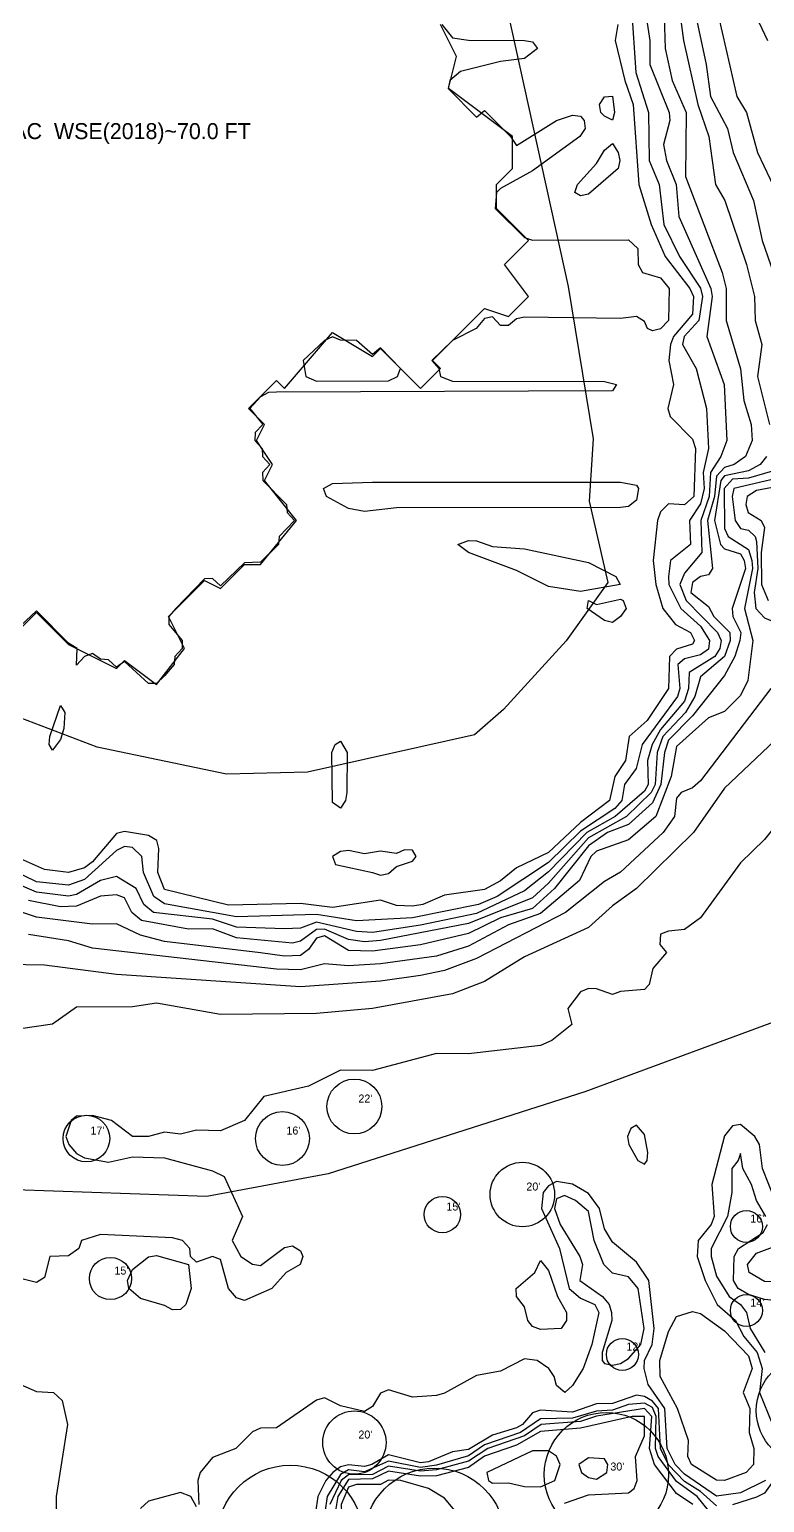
# Model space of a CAD drawing. Extents: x 425736 to 427074, y 1578339 to 1579567.
# Drawn here: x 426609.2 to 426793, y 1578837.5 to 1579205.8 of the extents above; entities that cross this region are included whole.
import ezdxf
from ezdxf.enums import TextEntityAlignment as Align

# ---------------------------------------------------------------- set-up
doc = ezdxf.new("R2010")
doc.units = 21
doc.header["$MEASUREMENT"] = 0
for name, color, linetype in [('C-ROAD-CNTR', 7, 'Continuous'), ('C-TOPO-HALF', 9, 'Continuous'), ('C-TOPO-MAJR', 3, 'Continuous'), ('C-TOPO-MINR', 8, 'Continuous'), ('C-WATR-ANNO', 5, 'Continuous'), ('C-WATR-LIDAR', 5, 'Continuous'), ('C-WATR-OVERTURE', 4, 'Continuous'), ('L-PLNT-ANNO', 92, 'Continuous'), ('L-PLNT-TREE', 92, 'Continuous')]:
    doc.layers.add(name, color=color, linetype=linetype)

msp = doc.modelspace()

# ---------------------------------------------------------------- linework, layer by layer
at = {"layer": 'C-ROAD-CNTR'}
msp.add_lwpolyline([(426927.49981409905, 1578982.6987471478), (426891.73320031224, 1578986.258251335), (426858.40160862316, 1579000.1664664894), (426842.599558033, 1579006.7699695032), (426837.3588201388, 1578993.7836493473), (426821.7372154693, 1578971.6234831344), (426802.0102826952, 1578960.0693527968), (426748.14500100724, 1578940.1746349116), (426683.94996494055, 1578919.6510210047), (426653.6118270104, 1578914.014903391), (426605.7120886884, 1578915.6838436995)], dxfattribs=at)
at = {"layer": 'C-TOPO-HALF'}
for points, elevation in [([(426762.56112584483, 1579215), (426764.33130620763, 1579203), (426764.3364747623, 1579197), (426769.1671729264, 1579185), (426769.40367935086, 1579183), (426767.8098289613, 1579177), (426768.54370347026, 1579173), (426770.9300077825, 1579167), (426771.5792851375, 1579159), (426779.65229364275, 1579141.0000000002), (426779.92239747633, 1579139), (426778.61018643255, 1579129), (426782.98980841786, 1579117), (426783.583937073, 1579102.9999999998), (426782.1581384265, 1579099), (426779.5346085499, 1579095), (426779.23400079284, 1579089), (426777.1215610353, 1579083), (426777.3418188665, 1579075), (426773, 1579069.8756267983), (426771.86154823087, 1579067), (426773.47985666385, 1579063), (426781.31892198045, 1579055), (426782.17050483834, 1579053), (426781.8731109953, 1579051), (426780.6439431094, 1579049), (426774.1637875049, 1579045), (426774.0054448122, 1579041), (426773, 1579037.8364303326), (426767.00000000006, 1579030.73160019), (426764.9390125677, 1579027), (426763.75361673, 1579023), (426763.91719502315, 1579017), (426763, 1579015.357894737), (426755.66479957243, 1579009), (426748.6349966831, 1579005), (426739, 1578995.1697314654), (426733, 1578990.403738086), (426721, 1578984.7803112403), (426707, 1578981.8822610055), (426695, 1578980.026950615), (426691, 1578980.2361075915), (426681, 1578982.586359066), (426677, 1578981.1304204063), (426673, 1578980.9309980639), (426673, 1578980.9309980639), (426661, 1578981.3483702433), (426655, 1578983.3471405073), (426640.2499838803, 1578985), (426637.82328394474, 1578987), (426635.9118804091, 1578991), (426631, 1578993.993519229), (426627, 1578992.9826858449), (426621, 1578989.5252781808), (426619, 1578989.1301029008), (426611, 1578990.1338938954), (426604.99999999994, 1578992.6540818783)], 71.5), ([(426771.44701069366, 1579213), (426772.80966079346, 1579203), (426776.40309615247, 1579187), (426779.1512159175, 1579179), (426780.75199468085, 1579167), (426783.1195165622, 1579163), (426788.5360399369, 1579147), (426790.52437457955, 1579139), (426790.67107269954, 1579133), (426792.38798657106, 1579127), (426791.32687768986, 1579119), (426794.28741092636, 1579107)], 72.5), ([(426780.6228290384, 1579213), (426786.1170682849, 1579189), (426788.54554759467, 1579185), (426791.27398392645, 1579174.9999999998), (426795.9992918639, 1579165)], 73.5), ([(426756.35840537417, 1579207), (426755.71337834455, 1579203), (426758.10228593566, 1579193), (426760.20092909766, 1579187), (426761.58399259637, 1579167), (426764.6766993938, 1579157), (426768.1811023622, 1579149), (426774.34709716693, 1579141), (426775.2445460625, 1579139), (426775, 1579134.5636617749), (426770.2487125114, 1579129), (426769.4994483744, 1579127), (426769.1368930055, 1579123), (426770.2463815254, 1579117), (426768.8407422707, 1579111), (426769.47575340373, 1579109), (426775, 1579103.380059922), (426775.78514693084, 1579101), (426775.40433122613, 1579089.0000000002), (426773.00000000006, 1579086.9501903942), (426769, 1579087.199106757), (426767, 1579085.1595449906), (426766.27396275254, 1579083), (426765.2143416928, 1579073), (426765.89443794894, 1579067), (426767.6543193307, 1579061), (426770.81166134187, 1579057), (426774.57179356157, 1579055), (426775.533085806, 1579053), (426775, 1579052.103028378), (426771.00000000006, 1579050.8536724334), (426769.2650830202, 1579049), (426769.0214878079, 1579041), (426763.7120630748, 1579033), (426759.1817611542, 1579029), (426758.2785693516, 1579023), (426755.57797431434, 1579019), (426754.308946982, 1579013), (426747, 1579007.5206830036), (426739, 1579000.0029973113), (426731, 1578996.2059714969), (426727, 1578992.8853393504), (426723, 1578990.7652238163), (426713, 1578989.3463389818), (426707.59907072794, 1578987), (426704.99999999994, 1578986.5815699857), (426700.99999999994, 1578986.7802609927), (426697, 1578988.1332533015), (426685, 1578986.2430245727), (426677, 1578987.234160822), (426659, 1578986.8536494237), (426659, 1578986.8536494237), (426642.99999999994, 1578990.7973911902), (426641.34176455886, 1578995), (426641.61586723337, 1579001), (426641.1231990395, 1579003), (426639, 1579004.244828383), (426633, 1579005.2952082145), (426631, 1579004.7404629358), (426625, 1578997.6607618793), (426623, 1578996.1476012925), (426619, 1578995.045356904), (426613, 1578995.773294204), (426607, 1578998.4491723296)], 70.5), ([(426793.5755722254, 1579099), (426791.9563296197, 1579097), (426789, 1579095.4561767827), (426783, 1579094.1440845234), (426782.10351964517, 1579093), (426780.5648447629, 1579083), (426782.0677085985, 1579077), (426783, 1579075.9536923296), (426787, 1579074.6790534514), (426787.9848128193, 1579073), (426788.2681594152, 1579071), (426784.96404986124, 1579061), (426785.07932654244, 1579059), (426787.1153604777, 1579054.9999999998), (426786.9000359855, 1579053), (426785.5836654904, 1579049), (426783, 1579044.2530083777), (426775, 1579034.1996227445), (426769, 1579028.0608073582), (426768.0699042531, 1579025), (426767.13772943936, 1579017), (426765, 1579012.4676888734), (426759.0153207788, 1579007), (426753.81109324755, 1579005), (426749, 1579001.697089816), (426740.52792306396, 1578991), (426735, 1578986.0285155207), (426727, 1578983.6981661986), (426719, 1578979.770786714), (426707, 1578976.95889232), (426695, 1578975.332858161), (426689, 1578975.4812740467), (426683, 1578979.1884192096), (426681.00000000006, 1578978.597224364), (426679, 1578975.7857361962), (426677, 1578974.2733208195), (426673, 1578974.0910627062), (426666.99999999994, 1578974.9242171017), (426666.99999999994, 1578974.9242171017), (426643, 1578977.7960355897), (426637, 1578979.328966618), (426631, 1578982.1589677418), (426625, 1578982.1055333712), (426611, 1578983.8752229898), (426607, 1578985.1468267324)], 72.5), ([(426802.47860132303, 1579095), (426785.347148577, 1579091), (426784.93458666746, 1579089), (426785.7304384819, 1579083), (426787, 1579081.0012438407), (426789, 1579080.6051300433), (426790.6830235957, 1579079), (426791, 1579077.7610186092), (426791.3914607283, 1579071), (426790.44191325497, 1579065), (426790.8698294968, 1579061), (426793, 1579058.6971442285), (426797.02308692824, 1579057.0000000002)], 73.5), ([(426794.6423640662, 1579041), (426777, 1579017.9123565159), (426775, 1579016.1721912073), (426772.1922605927, 1579015), (426771, 1579013.6162592382), (426770.56400665, 1579009), (426767.70585384767, 1579005), (426757, 1578995.0880555788), (426753, 1578992.7245086806), (426743.2614691063, 1578985), (426721, 1578973.4729836679), (426713, 1578970.479978098), (426707, 1578969.2734004313), (426697, 1578967.8358809333), (426677, 1578966.460465866), (426631, 1578969.4849974397), (426613, 1578971.8061315354), (426599, 1578972.0893606667)], 73.5), ([(426797.59001056285, 1579009), (426793, 1579003.2448095325), (426787, 1578997.451142632), (426777, 1578983.6733870967), (426773, 1578980.771047228), (426769, 1578980.3783231084), (426767, 1578979.5635703164), (426766.90340285405, 1578977), (426768.5028157683, 1578975), (426765.1161065037, 1578971), (426764.21661054995, 1578967), (426763, 1578965.792200557), (426757, 1578965.2886386898), (426755.00000000006, 1578964.539917209), (426751, 1578965.9348441926), (426749, 1578966.0306021718), (426747, 1578965.1932159725), (426743.8997429306, 1578961), (426744.89344262297, 1578957), (426739.89779326366, 1578953), (426737, 1578951.790711346), (426719, 1578949.6473377098), (426711, 1578949.744669218), (426695, 1578945.531863404), (426687, 1578945.599319627), (426679, 1578941.5813333332), (426667.85253456223, 1578939), (426663.0071174377, 1578933), (426657.00000000006, 1578930.3925314806), (426651.00000000006, 1578930.5974842766), (426647, 1578929.5957957958), (426643, 1578930.0604166668), (426639, 1578929.0203515263), (426635, 1578928.977126519), (426629.7834101382, 1578933), (426625, 1578934.2793151503), (426621, 1578934.1331732806), (426619.708930008, 1578933), (426618.3577318096, 1578929), (426619.0541010051, 1578926.9999999998), (426621, 1578924.7838859302), (426623, 1578923.6771097938), (426629, 1578922.5529279278), (426635, 1578923.88713156), (426643, 1578923.6785602504), (426655, 1578920.43220339), (426657.9237718803, 1578919), (426662.50413793104, 1578909), (426659.93168510083, 1578903), (426662.11904761905, 1578899), (426665, 1578897.055338652), (426667, 1578896.745444656), (426673, 1578901.2546875002), (426675, 1578901.7141162513), (426677, 1578900.4140578855), (426677.59984966175, 1578899.0000000002), (426676.97585301835, 1578897), (426673.45359848486, 1578895), (426669.82687692833, 1578891), (426663, 1578887.989144824), (426661, 1578888.6374920432), (426659.00755172933, 1578891), (426657, 1578898.29718235), (426655, 1578898.9752679307), (426651, 1578897.5981538463), (426649.4943820225, 1578899), (426649.3840354767, 1578901), (426647.55465116276, 1578903), (426645, 1578903.6458105447), (426627, 1578904.5276262746), (426622.2899055197, 1578903), (426621.6001813237, 1578901), (426619, 1578899.1438328645), (426614.3324708926, 1578899), (426613, 1578893.7195845698), (426611, 1578892.5082595164), (426607, 1578893.505490415)], 74.5), ([(426793.3916941143, 1578909), (426790.9968120232, 1578913), (426789.8266678159, 1578917), (426787.62533106963, 1578921), (426787, 1578924.754754755), (426786.49225199135, 1578923), (426784.89507494646, 1578921), (426784.8314958207, 1578915), (426783.745877151, 1578909), (426779.66233989515, 1578901), (426779.6841372233, 1578899), (426781, 1578894.1344532645), (426784.1886538565, 1578889), (426787, 1578887.0136099956), (426788.5436449806, 1578885), (426789.42590340937, 1578881), (426793.0940213701, 1578875)], 75.5), ([(426797, 1578887.8426666665), (426793, 1578888.253988423), (426789, 1578889.5117992805), (426786.4457346621, 1578891), (426785.2793945476, 1578893), (426785.45221210056, 1578899), (426786.5019386676, 1578900.9999999998), (426792.6761129728, 1578905), (426793.7675509682, 1578907)], 75.5), ([(426606.97602256696, 1578867), (426611.00000000006, 1578865.264760721), (426615.2413793104, 1578865), (426617.43606557377, 1578863), (426618.7271073378, 1578857), (426615.9020862309, 1578839), (426615.9071428572, 1578835)], 74.5), ([(426781, 1578836.6863307895), (426777, 1578840.2376295163), (426773, 1578842.7466449174), (426769, 1578846.920588864), (426767.04500131035, 1578851), (426766.51815226895, 1578861), (426765, 1578862.8540487383), (426763, 1578864.0509905708), (426761, 1578864.3365317709), (426755.00000000006, 1578862.296069338), (426751, 1578862.2078696634), (426745, 1578860.1341480426), (426737, 1578860.6107008043), (426735, 1578859.9262521588), (426732.50038205145, 1578857), (426731, 1578856.1824264177), (426725, 1578854.303613564), (426719, 1578850.7535761425), (426715, 1578850.1707829908), (426709, 1578847.6451678795), (426707, 1578847.4023061008), (426699, 1578849.39022581), (426694.8775956284, 1578847), (426692.99999999994, 1578846.5052504912), (426689.00000000006, 1578846.8882403257), (426687, 1578846.4431218365), (426685.0914655367, 1578845), (426683.34626696253, 1578843), (426681.3737572571, 1578839), (426680.76249032596, 1578835)], 75.5), ([(426775.13481712504, 1578837), (426771, 1578839.7601091142), (426765.55558597087, 1578847), (426764.3107524701, 1578851), (426764.88759031636, 1578859), (426763, 1578861.0453917778), (426751, 1578859.0957588614), (426747, 1578857.7335525034), (426737.1828126295, 1578857), (426733, 1578854.1648198063), (426723.8971052568, 1578851), (426719, 1578847.8772153137), (426711, 1578845.6552558877), (426707, 1578845.3514544896), (426699, 1578846.5640888617), (426695, 1578844.5145938245), (426689, 1578844.447840705), (426687.21312715544, 1578843.0000000002), (426684.3356760803, 1578837)], 76.5), ([(426795.2485726222, 1578843), (426793, 1578839.8505875994), (426791, 1578838.8258087735), (426784.99999999994, 1578836.95064442)], 75.5)]:
    msp.add_lwpolyline(points, dxfattribs=dict(at, elevation=elevation))
for points, elevation in [([(426695.05151429377, 1578995), (426697, 1578994.350994626), (426699, 1578994.7852930557), (426701, 1578996.54172624), (426705, 1578997.8562674837), (426705.9274141283, 1578999), (426704.99999999994, 1579000.606060606), (426703.00000000006, 1579000.6786944696), (426701, 1578999.7522250933), (426697, 1579000.3043526723), (426693, 1578999.6639662255), (426689, 1579000.5414808206), (426687, 1579000.2346027268), (426685.0580513958, 1578999), (426685.78117913834, 1578997), (426695.05151429377, 1578995)], 70.5), ([(426752.4486211555, 1578873), (426753, 1578872.2938063005), (426755, 1578871.8368336027), (426757, 1578872.2787706698), (426759, 1578873.483582338), (426762.0778042712, 1578877), (426762.94057664427, 1578881), (426761.4298711362, 1578891), (426759, 1578893.9221908934), (426755, 1578894.8642434399), (426752.84722222225, 1578897), (426750.42455148685, 1578903), (426749, 1578910.2856180682), (426745.8224849169, 1578913), (426743, 1578914.2631694227), (426741, 1578913.4121930262), (426740.5664482441, 1578911), (426741.9464318235, 1578907), (426746.8938414088, 1578899), (426747.5516345529, 1578897), (426746.8753732568, 1578893), (426752.5523187577, 1578889), (426754.21583992895, 1578887), (426754.78926592955, 1578885), (426754.82754696946, 1578883), (426752.4384407338, 1578875), (426752.4486211555, 1578873)], 75.5), ([(426643, 1578886.7444812362), (426637, 1578888.549145773), (426634.09325744305, 1578891), (426633.7605633803, 1578893), (426635, 1578895.7429259482), (426639, 1578898.910947249), (426641, 1578899.290233294), (426649, 1578896.989208633), (426649.72264631046, 1578891), (426648.32681017614, 1578887), (426647, 1578885.7243650048), (426645, 1578885.6370487902), (426643, 1578886.7444812362)], 74.5), ([(426737, 1578880.772099853), (426735, 1578881.514246638), (426733.84962936817, 1578883), (426733, 1578886.3958028308), (426731.0532931121, 1578889), (426730.90464396286, 1578891), (426735.5715526602, 1578895), (426737, 1578897.9865771811), (426739, 1578895.5081967213), (426741.30383727216, 1578889), (426743.5289200936, 1578885), (426743.5336073998, 1578883), (426742.21264059993, 1578881), (426737, 1578880.772099853)], 74.5), ([(426783, 1578842.9775976003), (426781, 1578843.057639272), (426774.76602768287, 1578847), (426773.9021885522, 1578849), (426774.03823303274, 1578853), (426771.26487475546, 1578861), (426766.9203529548, 1578869), (426766.8539981891, 1578873), (426769, 1578880.264028056), (426771, 1578883.9990459834), (426775, 1578885.290022173), (426777, 1578884.7257728379), (426783, 1578880.4643265137), (426789, 1578874.202574703), (426789.96785227885, 1578871), (426787.7359377533, 1578865), (426789.3978386723, 1578860.9999999998), (426789.16984271834, 1578855), (426790.39497417037, 1578851), (426790.3253205129, 1578847), (426788.47689898196, 1578845), (426783, 1578842.9775976003)], 74.5), ([(426724.00522684504, 1578843), (426725, 1578842.329055912), (426729, 1578842.4479572305), (426733, 1578841.4858599345), (426737.00000000006, 1578841.4382026587), (426740.6525077701, 1578843), (426741.9704172367, 1578847), (426741, 1578849.0587933687), (426739, 1578850.41913107), (426735, 1578850.3977741653), (426723.5895478567, 1578845), (426724.00522684504, 1578843)], 77.5), ([(426747.3018719728, 1578845), (426749, 1578843.753351593), (426751, 1578843.3039406585), (426753.59479553904, 1578845), (426753.82605036575, 1578847), (426753, 1578848.4000438887), (426749, 1578848.6728908273), (426746.61397954216, 1578847), (426747.3018719728, 1578845)], 77.5), ([(426692.6767834319, 1578823), (426693, 1578822.108828097), (426695, 1578821.570397856), (426699, 1578828.7553784861), (426703, 1578830.389336272), (426709, 1578829.2687969925), (426713, 1578825.6517944937), (426715, 1578825.9866054703), (426716.84800833825, 1578829), (426716.8298003072, 1578833), (426716.0385914992, 1578835), (426713, 1578838.616513964), (426709.01873857406, 1578841), (426702.07479119214, 1578843), (426699, 1578843.1069831972), (426697, 1578842.0103938142), (426691, 1578842.0262950992), (426689, 1578841.351728281), (426687.19096865016, 1578837), (426687.31249480654, 1578835), (426690.14680640696, 1578829), (426691, 1578825.3869910627), (426692.6767834319, 1578823)], 77.5)]:
    msp.add_lwpolyline(points, close=True, dxfattribs=dict(at, elevation=elevation))
at = {"layer": 'C-TOPO-MAJR'}
for points, elevation in [([(426712.3742396191, 1579207), (426715, 1579203.6523000414), (426719, 1579203.1025464556), (426733, 1579202.9894921193), (426735, 1579202.6660649818), (426736.3129445235, 1579201), (426733, 1579198.5384615385), (426727, 1579197.75), (426717, 1579195.2405821919), (426714.3181126332, 1579193), (426713.94181620446, 1579191), (426721, 1579183.8428223846), (426723, 1579185.4695463583), (426729.5302040816, 1579179), (426731, 1579176.7289054557), (426741.00000000006, 1579183.028648585), (426745, 1579184.314189189), (426747, 1579184.1129077221), (426747.9682270192, 1579183), (426748.18385003606, 1579181), (426746.824434733, 1579179), (426735, 1579170.3989841985), (426727, 1579165.9970942298), (426726.0392, 1579165), (426725.7189705272, 1579161), (426733, 1579153.795590262), (426735, 1579153.124426981), (426759, 1579153.2157394844), (426761.35752409784, 1579151), (426761.42496640293, 1579147), (426762.5650684932, 1579145), (426767, 1579143.6514197113), (426769.2118486795, 1579141), (426768.99858806917, 1579133), (426767, 1579130.9380881188), (426765, 1579130.4120492523), (426763.78010948905, 1579131), (426763.00000000006, 1579132.7556468174), (426761, 1579134.014626636), (426757, 1579133.4855967078), (426733, 1579133.8095756257), (426731, 1579133.3893510816), (426729, 1579131.7846889952), (426727, 1579131.7980456026), (426725, 1579133.9056603773), (426723, 1579133.512), (426720.95729537366, 1579131), (426715, 1579128.025140713), (426709.83189241117, 1579123), (426711.63974390546, 1579121), (426712.05143540667, 1579119), (426715, 1579117.8399196249), (426753, 1579117.7398553004), (426755.99817184644, 1579117), (426755, 1579115.4385128694), (426671, 1579115.060380864), (426669, 1579114.970314319), (426667, 1579113.9511505854), (426664.34716100595, 1579111), (426667.60264439805, 1579107), (426665.6618265189, 1579104.9999999998), (426665.6169555925, 1579103), (426667.45499124343, 1579101), (426667.5064327485, 1579099), (426669.3680929442, 1579097), (426667.5240544629, 1579095), (426667.56100194337, 1579093), (426673.5476968484, 1579087), (426673.6724472628, 1579085), (426675.5383898042, 1579083), (426671.6893989651, 1579079), (426671.5198599299, 1579077), (426667.00000000006, 1579072.6040841208), (426663.00000000006, 1579072.4665297742), (426657, 1579066.6429602143), (426655, 1579068.4727549464), (426653, 1579068.4109511392), (426645.8715196243, 1579061), (426644.10178117047, 1579059), (426644.0755537156, 1579057), (426647.41192325985, 1579053), (426647.40313445573, 1579051), (426645.5945080092, 1579049), (426645.4534822831, 1579047), (426643, 1579044.205261548), (426641, 1579042.270736842), (426639, 1579042.2387928509), (426639, 1579042.2387928509), (426633, 1579047.7756833176), (426631, 1579046.3570102712), (426629, 1579048.1965362611), (426627, 1579048.3196281262), (426625, 1579049.74249758), (426623.0458598726, 1579049), (426621, 1579046.8215384614), (426621.14561027836, 1579051), (426619.00000000006, 1579052.3236136422), (426611, 1579060.4400862071), (426607, 1579056.7164374592)], 70), ([(426797.3275465384, 1578909), (426792.5082160779, 1578920.9999999998), (426791.75591387146, 1578927), (426790.6110349331, 1578929), (426787, 1578931.9809556785), (426785, 1578931.6356826695), (426783, 1578929.1984652423), (426779.88772488065, 1578917), (426780.4519291156, 1578909), (426779.7085065115, 1578907), (426776.48298806604, 1578903), (426776.2433506992, 1578899), (426778.19806169486, 1578893), (426781.1915276279, 1578887), (426785.8136694613, 1578883), (426787.8725753898, 1578879), (426791.2378317809, 1578875), (426792.4699104477, 1578871), (426791.7610080639, 1578865), (426795.0740019071, 1578857)], 75), ([(426793.3039133797, 1578843), (426787, 1578839.9195369445), (426781, 1578839.0633978122), (426773, 1578844.5969784942), (426770.67440870515, 1578847), (426768.6807228164, 1578851), (426768.1434069075, 1578861), (426763.9249937286, 1578867), (426762.9327320421, 1578871.0000000002), (426763.06483480893, 1578873), (426764.9149320178, 1578877), (426765.48831447127, 1578881), (426764.10735072696, 1578893), (426761, 1578897.5900162642), (426755, 1578902.5748902396), (426753, 1578905.9639553428), (426751.77478003013, 1578911), (426749, 1578914.7848313854), (426745, 1578917.0770983435), (426741, 1578917.7728150578), (426739, 1578916.6689419795), (426737.7202542294, 1578915), (426737.31989227916, 1578911), (426741.8029000169, 1578901), (426744.2307998408, 1578891), (426747, 1578888.5734466116), (426750.58461405634, 1578887), (426751.57500833424, 1578885), (426749.8691865529, 1578877), (426747.73354494816, 1578871), (426745, 1578866.7742789467), (426743.12735294114, 1578865), (426741, 1578866.7952686271), (426740.44048161997, 1578869), (426739.09014380915, 1578871), (426736.2249918006, 1578873), (426733, 1578873.397424984), (426726.99999999994, 1578870.3165801316), (426721, 1578869.271752436), (426713, 1578864.8225853094), (426711, 1578864.280428891), (426705, 1578863.8131105844), (426699, 1578865.6768226335), (426697, 1578864.8038771115), (426695, 1578861.5228852145), (426693, 1578860.238472739), (426687, 1578861.6894764127), (426683, 1578863.6920191436), (426681, 1578863.1327224358), (426671, 1578856.1479768786), (426667, 1578856.1067974772), (426665, 1578855.1669829222), (426660.87804136256, 1578851), (426655, 1578848.7283455802), (426651.90401785716, 1578845), (426651.3462222639, 1578843), (426651.62517006806, 1578837)], 75), ([(426797, 1578892.671211762), (426793, 1578892.7373301703), (426789.22488188976, 1578895), (426788.8086148125, 1578896.9999999998), (426791, 1578899.8241210503), (426797, 1578902.0813505948)], 75), ([(426651, 1578836.4166931133), (426649.56636005256, 1578839), (426647, 1578839.9811664643), (426639, 1578837.8147185282), (426637, 1578835.9871840512)], 75)]:
    msp.add_lwpolyline(points, dxfattribs=dict(at, elevation=elevation))
for points, elevation in [([(426753, 1579184.0938137323), (426752.0797376596, 1579185), (426751.75771604944, 1579187), (426753, 1579188.9269898266), (426755, 1579189.09196515), (426755.5349433639, 1579184.9999999998), (426755, 1579183.067181467), (426753, 1579184.0938137323)], 70), ([(426747, 1579164.197065821), (426745.64774624375, 1579165), (426746.2670234361, 1579167), (426751, 1579172.2336911643), (426753, 1579175.5667351128), (426755, 1579177.260313771), (426756.41191794205, 1579175), (426756.8584314325, 1579173), (426756.47887723276, 1579171), (426749, 1579164.6009457987), (426747, 1579164.197065821)], 70), ([(426678.3590173088, 1579119), (426681, 1579117.8581173262), (426699, 1579117.9347028611), (426701.28554143984, 1579119), (426702.0256891056, 1579121), (426697, 1579126.2123692585), (426695, 1579124.541192053), (426691, 1579127.968228753), (426687, 1579128.1268694336), (426685, 1579128.904178273), (426683, 1579128.013292822), (426677.67489284324, 1579123), (426678.3590173088, 1579119)], 70), ([(426689, 1579086.0277777775), (426683.5541284404, 1579089), (426682.79194465035, 1579091), (426685, 1579092.2481232714), (426695, 1579092.5721503), (426757, 1579092.5673702587), (426761, 1579091.8622283866), (426761.5337721809, 1579091), (426761, 1579088.1246422066), (426759, 1579086.477326456), (426757, 1579086.219439092), (426701, 1579086.1560410163), (426693, 1579085.2627683198), (426689, 1579086.0277777775)], 70), ([(426739, 1579066.5423542357), (426731, 1579070.4746518107), (426718.99999999994, 1579074.997382627), (426716.32642487047, 1579077), (426719, 1579077.9883103082), (426721, 1579077.934748673), (426725, 1579076.49978439), (426733, 1579075.929561201), (426749, 1579072.4739791835), (426755.82600131317, 1579069), (426756.91397849465, 1579067), (426747, 1579065.2587832047), (426739, 1579066.5423542357)], 70), ([(426753, 1579058.0013054828), (426748.71633466135, 1579061), (426749, 1579062.9888268155), (426751, 1579062.009009009), (426757, 1579063.3404568902), (426757.69894099847, 1579063), (426758.4844501442, 1579061), (426757, 1579058.9775232333), (426755, 1579057.4824120603), (426753, 1579058.0013054828)], 70), ([(426615, 1579025.6317485897), (426614.1753278291, 1579027), (426614.3765468474, 1579029), (426617, 1579036.7538461538), (426618.123943662, 1579035), (426617.82705611066, 1579031), (426617, 1579028.2754590986), (426615, 1579025.6317485897)], 70), ([(426685, 1579012.497392129), (426684.81673951756, 1579025), (426685.6676258993, 1579027), (426687, 1579027.8113317757), (426688.6476438551, 1579025), (426688.60443548387, 1579015), (426688.2847915443, 1579013), (426687, 1579011.1240354388), (426685, 1579012.497392129)], 70), ([(426761.3382352941, 1578922.9999999998), (426763, 1578922.1320477203), (426763.72564558, 1578923), (426763.88033472805, 1578925), (426763, 1578929.47093669), (426761, 1578931.8340996169), (426759.5803716987, 1578931), (426758.79306708847, 1578929), (426759.12265585404, 1578927), (426761.3382352941, 1578922.9999999998)], 75)]:
    msp.add_lwpolyline(points, close=True, dxfattribs=dict(at, elevation=elevation))
at = {"layer": 'C-TOPO-MINR'}
for points, elevation in [([(426774.5790179933, 1579215), (426778.48676953587, 1579197), (426779.551377513, 1579189), (426783.7591548689, 1579181), (426785.1942115228, 1579175), (426790.32779003336, 1579163), (426792.44167436135, 1579153), (426796.6584553029, 1579141)], 73), ([(426759.81304983154, 1579211), (426760.8407611679, 1579195), (426763.99700797873, 1579185), (426764.17986818455, 1579173), (426766.696090202, 1579167), (426767.8444688115, 1579157), (426771.77329556283, 1579149), (426777, 1579141.1237795532), (426777.5603829647, 1579139), (426776.58034455613, 1579133), (426772.9883610549, 1579129), (426772.52866273595, 1579127), (426775.9410801964, 1579121), (426778.5672571778, 1579111), (426779.0475790224, 1579101), (426777.70720008796, 1579095), (426777.9414210178, 1579091), (426777, 1579087.2145543743), (426774.2474956997, 1579083), (426774.50789733464, 1579077), (426769.57272158295, 1579072.9999999998), (426769.06170477375, 1579068.9999999998), (426769.1435893091, 1579067), (426772.08690736414, 1579061), (426777, 1579056.5868268455), (426779.28037570446, 1579053), (426779, 1579050.8479653678), (426777, 1579049.3869561988), (426773, 1579048.4182326973), (426771.35676551977, 1579047), (426771.87963679514, 1579041), (426771.312772836, 1579039), (426762.43846461416, 1579027), (426760.98472663376, 1579021), (426758.04748958815, 1579017), (426757.3324267029, 1579013), (426755.61412342393, 1579011), (426747, 1579005.311695138), (426739, 1578997.528674359), (426726.21610154386, 1578989), (426721.5040306443, 1578987), (426705, 1578983.656617647), (426691, 1578982.9532297412), (426691, 1578982.9532297412), (426681, 1578984.5260070395), (426661, 1578983.9120604498), (426643, 1578987.1347264363), (426640.31429128954, 1578989), (426637.77522935777, 1578995), (426637.33231474407, 1578999), (426635, 1579001.231374495), (426633, 1579001.4684442608), (426631, 1579000.4914347325), (426623, 1578993.2480655345), (426619, 1578991.8268664102), (426611.00000000006, 1578992.7044125893), (426605, 1578995.5558735908)], 71), ([(426767.9183473504, 1579209), (426768.1652210854, 1579201), (426769.9478040129, 1579193), (426773.47984797345, 1579185), (426773.3009851659, 1579168.9999999998), (426782.46313988906, 1579145), (426783.48055287683, 1579141), (426783.4749223258, 1579133), (426787, 1579120.914066329), (426787.8512984703, 1579113), (426789.70466839406, 1579107), (426789.9733818539, 1579103), (426788.29354904767, 1579099), (426785.43105415016, 1579097), (426783, 1579096.231084473), (426781, 1579094.0689741818), (426780.5012907655, 1579089), (426778.7910128388, 1579083), (426780.0600746977, 1579071), (426779, 1579069.4111954458), (426777, 1579068.9727505194), (426775, 1579067.5094488189), (426774.6137844085, 1579065), (426779, 1579061.479841281), (426780.39641849056, 1579059), (426784.371016153, 1579055), (426784.47697122255, 1579053), (426783, 1579048.9870018722), (426777, 1579043.925297044), (426775.6254572056, 1579039), (426773.2539620841, 1579035), (426767.61538244144, 1579029), (426766.16045221547, 1579025), (426765.6857286071, 1579017), (426764.7391023571, 1579015), (426758.5501637863, 1579009), (426749, 1579003.658506732), (426739, 1578992.3496638732), (426735, 1578988.6476672771), (426719, 1578982.2997661731), (426697, 1578977.9817052614), (426693, 1578977.7029321515), (426689, 1578978.286423128), (426683, 1578980.8276388196), (426681, 1578980.7369577652), (426677, 1578977.8209319604), (426675, 1578977.3715647338), (426661, 1578978.6851665447), (426661, 1578978.6851665447), (426655, 1578980.9358856818), (426649, 1578980.8549183847), (426637.2876451953, 1578983), (426634.80863091134, 1578985), (426633, 1578988.6598474986), (426631, 1578989.4225162782), (426627, 1578989.1059274434), (426621, 1578986.6029145923), (426617, 1578986.449702688), (426609, 1578988.0343876507)], 72), ([(426790.9451466127, 1579209), (426793.79724269075, 1579203)], 74), ([(426795, 1579095.3682970102), (426789, 1579093.5957414468), (426785, 1579093.3157658405), (426782.9267403793, 1579091), (426783, 1579080.9719374548), (426783.9890155548, 1579079), (426789, 1579075.7397479494), (426789.87174516567, 1579073), (426790.0330388014, 1579071), (426788.0384518618, 1579061), (426790.0858395603, 1579053), (426788.834179478, 1579043), (426787, 1579039.2650626975), (426783, 1579035.2256570884), (426779, 1579033.637329287), (426771, 1579026.4697130711), (426769.7248010461, 1579019), (426765.884544038, 1579009), (426759, 1579003.1347790284), (426751, 1579000.3601518713), (426749.6126325496, 1578999), (426746.75352051837, 1578993), (426737, 1578984.800282778), (426729, 1578981.9624110206), (426719.00000000006, 1578976.6184586887), (426711, 1578974.1233837265), (426697, 1578972.182390327), (426689, 1578971.6439145245), (426683, 1578972.160916241), (426677, 1578970.667002853), (426671, 1578970.8374695044), (426671, 1578970.8374695044), (426625, 1578976.0548707156), (426619, 1578977.8851929598), (426609, 1578979.547172077)], 73), ([(426799, 1579092.0259189522), (426791.00000000006, 1579090.5475847553), (426788.676220572, 1579089), (426788.354114429, 1579087), (426788.9756203453, 1579085), (426792.22104191413, 1579083), (426793, 1579081.2879307773), (426792.2341100968, 1579075), (426792.3208365288, 1579067), (426793.9323295332, 1579063)], 74), ([(426798.824631703, 1579031), (426783, 1579016.1002175005), (426775.3206170873, 1579005), (426761, 1578991.01077925), (426755, 1578986.6813087934), (426749, 1578981.2943968156), (426733, 1578973.9522446324), (426723, 1578967.718740539), (426715, 1578964.7063208572), (426695, 1578960.9699074074), (426681, 1578959.792118361), (426657, 1578959.5114724883), (426640.99999999994, 1578962.3048794041), (426635, 1578961.4393247843), (426621, 1578961.321484654), (426615, 1578957.0621301776), (426607, 1578955.9613157285)], 74), ([(426779, 1578835.5125074163), (426776.1742748769, 1578839), (426771, 1578842.7693381147), (426766.46331431926, 1578849), (426765.791573838, 1578851), (426765.9556008652, 1578859), (426765, 1578861.2821404585), (426763, 1578862.3382190482), (426759, 1578861.9752382245), (426755, 1578860.5940124001), (426751, 1578860.3710388308), (426745, 1578858.5657704184), (426737, 1578858.4134583194), (426732.01356524637, 1578855), (426723, 1578851.8943566678), (426719, 1578849.1950320457), (426711, 1578846.8347776788), (426707, 1578846.2898883806), (426699, 1578847.8600348476), (426693, 1578845.1571753283), (426689, 1578845.6562332571), (426687, 1578844.4946179118), (426683.70503658784, 1578839), (426683.14347274095, 1578835)], 76), ([(426743, 1578837.3390782587), (426749, 1578839.4344473006), (426759, 1578839.9580953794), (426760.4397868197, 1578841), (426761.2272041388, 1578843), (426760.80513610685, 1578849), (426763, 1578854.1603693073), (426763.00106508535, 1578859), (426759.9600811908, 1578859), (426747, 1578856.0559758455), (426737, 1578855.2833829585), (426731, 1578851.8541837437), (426723, 1578849.1052039), (426719, 1578846.2437330221), (426711, 1578844.153620409), (426707, 1578844.0573843059), (426699, 1578845.3133063593), (426695, 1578843.4289855552), (426689, 1578843.2663625956), (426686.3223880038, 1578839), (426685.68071234267, 1578835)], 77)]:
    msp.add_lwpolyline(points, dxfattribs=dict(at, elevation=elevation))
at = {"layer": 'C-WATR-LIDAR', "elevation": 69.98017883300781}
msp.add_lwpolyline([(426607, 1579056), (426611, 1579060), (426619, 1579052), (426631, 1579046), (426633, 1579048), (426633, 1579048), (426641, 1579042), (426648, 1579051), (426644, 1579059), (426653, 1579068), (426657, 1579066), (426663, 1579072), (426667, 1579072), (426676, 1579083), (426668, 1579093), (426670, 1579097), (426666, 1579103), (426668, 1579107), (426664, 1579111), (426671, 1579118), (426673, 1579116), (426685, 1579130), (426695, 1579124), (426697, 1579126), (426707, 1579116), (426712, 1579121), (426710, 1579123), (426723, 1579136), (426729, 1579134), (426734, 1579139), (426728, 1579147), (426734, 1579153), (426726, 1579161), (426726, 1579167), (426730, 1579171), (426730, 1579179), (426714, 1579191), (426716, 1579199), (426712, 1579207)], dxfattribs=at)
at = {"layer": 'C-WATR-OVERTURE'}
msp.add_lwpolyline([(426582.4217155523, 1579304.5731689215), (426611.09885237226, 1579311.3464149262), (426635.5789792425, 1579313.4177415008), (426661.10182512546, 1579312.9011073178), (426679.3329080781, 1579310.3191828986), (426692.8796804476, 1579301.9837336566), (426708.0056311074, 1579284.2573435137), (426712.689167234, 1579273.8296469185), (426724.1409325473, 1579231.617075192), (426743.9639927244, 1579141.5015203224), (426750.2137881614, 1579103.4654384612), (426749.15809388156, 1579087.8359643698), (426753.84653705533, 1579067.5176926698), (426743.43321169855, 1579052.926074965), (426743.43321169855, 1579052.926074965), (426727.8093606797, 1579035.747597786), (426720.49227008777, 1579029.4644036281), (426678.81195745047, 1579020.1145612872), (426658.5097114189, 1579019.5817376554), (426626.1937065178, 1579026.357053788), (426606.9324088979, 1579033.635917228)], dxfattribs=at)
at = {"layer": 'L-PLNT-TREE'}
for centre, radius in [((426690.5, 1578936.5), 6.85825), ((426623.5, 1578928.5), 5.827999999999999), ((426672.5, 1578928.5), 6.73325), ((426732.5, 1578914.5), 8.06525), ((426712.5, 1578909.5), 4.547750000000001), ((426788.5, 1578906.5), 4), ((426629.5, 1578893.5), 5.27625), ((426788.5, 1578885.5), 4), ((426757.5, 1578874.5), 4), ((426804.5, 1578860.5), 13.51825), ((426690.5, 1578852.5), 7.91), ((426753.5, 1578844.5), 15.527000000000001), ((426674.5, 1578828.5), 18.3375), ((426710.5, 1578828.5), 17.61775)]:
    msp.add_circle(centre, radius, dxfattribs=at)

# ---------------------------------------------------------------- texts
at = {"layer": 'C-WATR-ANNO'}
msp.add_text('LIDAR NO-RETURN AREA 1.11 AC  WSE(2018)~70.0 FT', height=4, dxfattribs=at).set_placement((426595.391181905, 1579180.353912094), align=Align.MIDDLE_CENTER)
at = {"layer": 'L-PLNT-ANNO'}
for s, p in [("22'", (426691.5, 1578937.5)), ("17'", (426624.5, 1578929.5)), ("16'", (426673.5, 1578929.5)), ("20'", (426733.5, 1578915.5)), ("15'", (426713.5, 1578910.5)), ("16'", (426789.5, 1578907.5)), ("15'", (426630.5, 1578894.5)), ("14'", (426789.5, 1578886.5)), ("12'", (426758.5, 1578875.5)), ("20'", (426691.5, 1578853.5)), ("30'", (426754.5, 1578845.5))]:
    msp.add_text(s, height=2, dxfattribs=at).set_placement(p)

doc.saveas('drawing.dxf')
